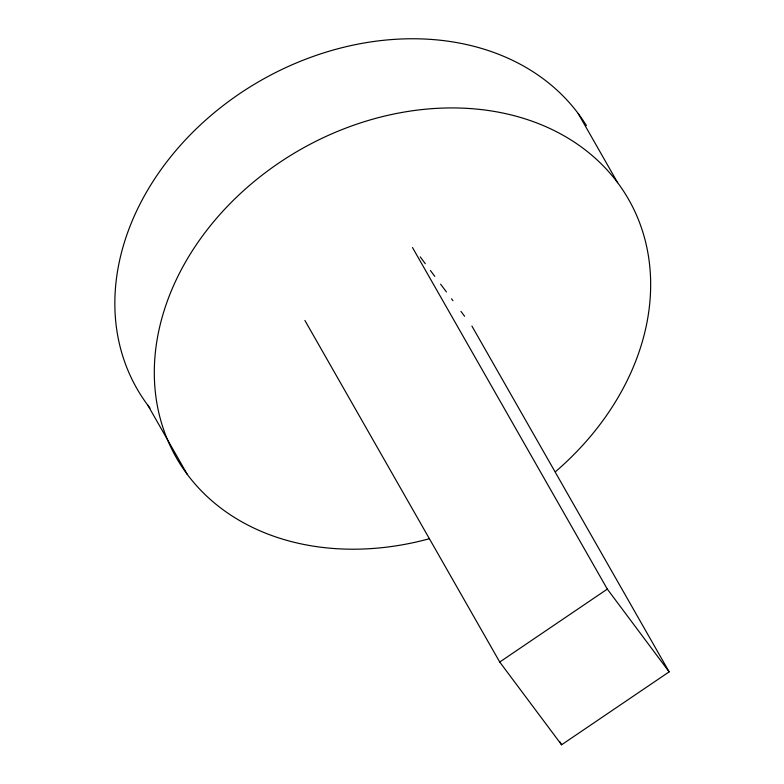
<?xml version="1.0" encoding="UTF-8"?>
<svg xmlns="http://www.w3.org/2000/svg" width="784" height="784" viewBox="0 0 784 784"><rect width="100%" height="100%" fill="white"/><g stroke="black" fill="none" stroke-linecap="round" stroke-linejoin="round"><path stroke-width="1.18" d="M471.89 326.036L669.154 671.859L561.569 744.8L499.731 662.029L607.316 589.098L412.472 247.509M420.244 256.897L425.33 263.718M430.426 270.529L434.787 276.37M440.608 284.161L446.429 291.952M451.525 298.773L452.976 300.713M460.982 311.424L464.618 316.295M607.316 589.098L669.154 671.859M578.19 113.523L617.645 182.692M559.756 741.615L561.569 744.8M304.888 320.45L499.731 662.029M147.862 405.279L187.317 474.447M429.093 538.814A260.415 206.045 -29.7 0 1 160.867 321.999A260.415 206.045 -29.7 0 1 536.06 122.676A260.415 206.045 -29.7 0 1 555.533 471.645M150.028 408.121A260.415 206.045 -29.7 0 1 245.186 90.003A260.415 206.045 -29.7 0 1 586.442 125.656"/></g></svg>
